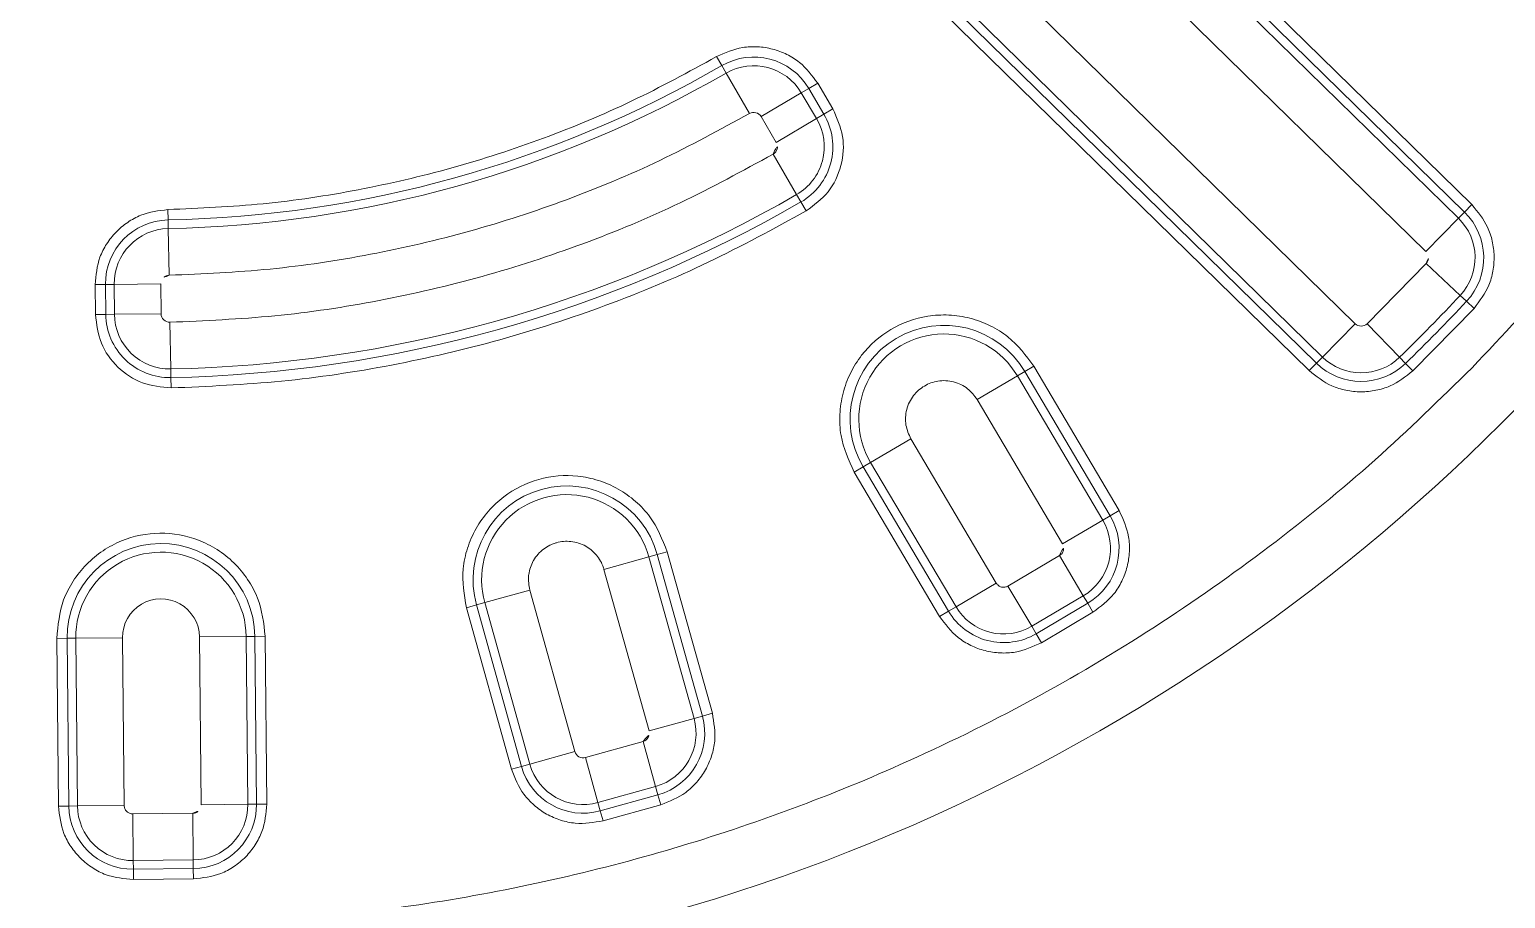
# Model space of a CAD drawing. Header units: metres. Extents: x 859577 to 860336, y 1645916 to 1646650.
# Drawn here: x 859954.9303 to 859955.0787, y 1646453.4674 to 1646453.5548 of the extents above; entities that cross this region are included whole.
import ezdxf

# ---------------------------------------------------------------- set-up
doc = ezdxf.new("R2010")
doc.units = ezdxf.units.M
doc.layers.add('A-ACCESORIOS', color=30, linetype='Continuous', lineweight=20)
doc.layers.add('PISO', color=31, linetype='Continuous', lineweight=15)

# ---------------------------------------------------------------- blocks, each defined once
blk = doc.blocks.new('mu10-3')
at = {"layer": 'A-ACCESORIOS', "linetype": 'Continuous', "ltscale": 20}
for p, q in [((0.6206626465746581, 0.3461626168894441), (0.754646652123597, 0.3461626168894441)), ((0.7546466521228581, 0.3451187811083969), (0.7546466521228581, 0.3461626168894441)), ((0.7546466521228581, 0.3451187811083969), (0.6206626465760792, 0.3451187811083969)), ((0.7546466521228581, 0.3451187811083969), (0.7546466521228581, 0.3442489179575432)), ((0.6206626465760792, 0.3442489179153654), (0.7546466521228581, 0.3442489179153654)), ((0.7546466521228581, 0.3442489179575432), (0.7546466521231991, 0.3395516569487995)), ((0.6206626465715317, 0.3395516569545407), (0.7546466521231991, 0.3395516569487995)), ((0.7601996782150309, 0.3388279050319625), (0.7555037764943222, 0.3387149091555557)), ((0.7555037764942085, 0.3387149091555557), (0.7555037764942085, 0.3302364356063663)), ((0.7610692896448086, 0.3388488301942516), (0.7601996782150309, 0.3388279050319625)), ((0.7610692896446949, 0.3388488301942516), (0.7621128233604963, 0.3388739403890213)), ((0.7621128233603827, 0.3388739403913519), (0.7621128233603827, 0.3300774043721617)), ((0.7601996782149172, 0.3301234397299595), (0.7555037764942085, 0.3302364356063663)), ((0.7610692896446949, 0.3301025145676704), (0.7601996782149172, 0.3301234397299595)), ((0.7610692896448086, 0.3301025145676704), (0.7621128233604963, 0.3300774043729575)), ((0.7546466521231991, 0.3293996878189205), (0.6206626465746581, 0.3293996878189205)), ((0.7546466521228581, 0.3247024268043788), (0.7546466521231991, 0.3293996878189205)), ((0.7546466521228581, 0.3247024268043788), (0.6206626465746581, 0.3247024268043788)), ((0.620662646582332, 0.3238325636532977), (0.7546466521228581, 0.3238325636532977)), ((0.7546466521228581, 0.3238325636532977), (0.7546466521228581, 0.3247024268043788)), ((0.7546466521228581, 0.3238325636532977), (0.7546466521228581, 0.3227887278725348)), ((0.7546466521243929, 0.3227887278725348), (0.6206626465746581, 0.3227887278725348)), ((0.6988450705414948, 0.307854691472869), (0.6991152351215533, 0.3088629594121812)), ((0.6991152351210985, 0.3088629594122949), (0.7020259918282932, 0.3080830245032757)), ((0.6988450705414948, 0.307854691472869), (0.6986199333915692, 0.3070144681901184)), ((0.7017558272482347, 0.3070747565639635), (0.6988450705414948, 0.307854691472869)), ((0.7020259918282932, 0.3080830245032757), (0.7017558272482347, 0.3070747565639635)), ((0.6986199333915692, 0.3070144681901184), (0.6974041927811641, 0.3024772624633556)), ((0.6986199333915692, 0.3070144681901184), (0.7015306900977407, 0.3062345332813265)), ((0.7003149494868808, 0.3016973275547343), (0.7015306900977407, 0.3062345332813265)), ((0.7015306900977407, 0.3062345332813265), (0.7017558272480073, 0.3070747565640204)), ((0.6909933844995635, 0.3033729444191522), (0.6899878272157594, 0.3036530295613034)), ((0.6909933844994498, 0.3033729444191522), (0.6918313489026104, 0.3031395401340546)), ((0.6918313489026104, 0.3031395401340546), (0.6963563566794164, 0.3018791569945165)), ((0.7342879652406396, 0.3027252250658989), (0.734558129820698, 0.3037334930051543)), ((0.7345581298163779, 0.3037334930062912), (0.750857595276841, 0.2993660643991234)), ((0.6974041927811641, 0.3024772624633556), (0.7003149494868808, 0.3016973275547343)), ((0.7340628280778105, 0.3018850015572525), (0.7328470875247035, 0.2973477960443347)), ((0.7342879652406396, 0.3027252250660126), (0.7340628280778105, 0.3018850015573094)), ((0.7340628280778105, 0.3018850015573094), (0.7503622935473686, 0.2975175731769468)), ((0.7505874306974079, 0.2983577964596975), (0.7342879652406396, 0.3027252250658989)), ((0.7054443375636197, 0.2993800008217136), (0.7009190314003035, 0.3006393122078634)), ((0.7062823572234151, 0.299146795009392), (0.7054443375636197, 0.2993800008216567)), ((0.7062823572234151, 0.299146795009392), (0.7072879808152948, 0.2988669480347426)), ((0.7505874306974079, 0.2983577964596407), (0.7503622935473686, 0.2975175731770037)), ((0.7505874306974079, 0.2983577964596407), (0.7508575952774663, 0.2993660643989529)), ((0.7328470875247035, 0.2973477960443347), (0.7491465529373045, 0.2929803674500135)), ((0.7503622935473686, 0.2975175731770037), (0.7491465529373045, 0.2929803674500135)), ((0.7497528068299744, 0.2919303049045539), (0.7481930108996835, 0.2861090672433306)), ((0.7497528068299744, 0.2919303049045539), (0.7542900125568508, 0.2907145642944897)), ((0.7296277422915978, 0.2853330362283941), (0.7308434829021166, 0.2898702419551569)), ((0.7471429483543943, 0.2855028133501492), (0.730843482902003, 0.2898702419551569)), ((0.7542900125569645, 0.2907145642945466), (0.7527302166265599, 0.2848933266329254)), ((0.7535704399094811, 0.2846681894835115), (0.7551302358395446, 0.2904894271444505)), ((0.7542900125569645, 0.2907145642945466), (0.7551302358396583, 0.2904894271443936)), ((0.7561385037790274, 0.2902192625648468), (0.7545787078486228, 0.284398024903453)), ((0.7561385037790274, 0.2902192625648468), (0.755130235839772, 0.2904894271448484)), ((0.7294026051416154, 0.2844928129456434), (0.7296277422915978, 0.2853330362283941)), ((0.7459272077441028, 0.2809656076233864), (0.7296277422915978, 0.2853330362283941)), ((0.7459272077441028, 0.2809656076233864), (0.7471429483543943, 0.2855028133501492)), ((0.7527302166265599, 0.2848933266329254), (0.7481930108997972, 0.2861090672433306)), ((0.7294026051416154, 0.2844928129456434), (0.7291324405615001, 0.2834845450063881)), ((0.7454319060142325, 0.2791171164013235), (0.7291324405275645, 0.283484545015483)), ((0.7294026051416154, 0.2844928129457003), (0.7457020705939499, 0.2801253843406357)), ((0.7535704399092538, 0.2846681894828862), (0.7527302166265599, 0.2848933266329254)), ((0.7535704399092538, 0.2846681894828862), (0.7545787078486228, 0.2843980249027709)), ((0.7457020705939499, 0.2801253843406357), (0.7459272077441028, 0.2809656076233864)), ((0.7457020705939499, 0.2801253843406357), (0.7454319060138914, 0.2791171164013235)), ((0.7207902412623639, 0.2637007272761593), (0.7213121591528875, 0.2646047155798783)), ((0.7213121591491358, 0.2646047155820384), (0.7359258600903331, 0.2561674914097694)), ((0.7203553096161386, 0.2629474034747545), (0.7180066792015509, 0.258879456310126)), ((0.7207902412624776, 0.2637007272762162), (0.7203553096161386, 0.2629474034748114)), ((0.7203553096161386, 0.2629474034748114), (0.7349690106250364, 0.2545101795192295)), ((0.7354039422004348, 0.2552635031057093), (0.7207902412623639, 0.2637007272761593)), ((0.7180066792015509, 0.258879456310126), (0.7326203801175097, 0.2504422321524657)), ((0.7354039422003211, 0.2552635031057662), (0.7349690106249227, 0.2545101795192863)), ((0.7354039422004348, 0.2552635031056525), (0.7359258600909584, 0.2561674914094283)), ((0.662096874021529, 0.253322720109793), (0.6613515345313772, 0.2540535156913961)), ((0.7349690106250364, 0.2545101795192863), (0.7326203801175097, 0.2504422321524657)), ((0.6627179902632747, 0.2527137237917714), (0.662096874021529, 0.253322720109793)), ((0.6627179902632747, 0.2527137237917714), (0.6660720179690998, 0.2494251436745003)), ((0.7117873818525027, 0.2481073173559594), (0.7141360123599156, 0.2521752647227231)), ((0.7287497132943486, 0.2437380405543195), (0.7141360123599156, 0.2521752647227231)), ((0.6627564963733903, 0.2448971731406004), (0.6660779614898047, 0.248218638256958)), ((0.6682087832871275, 0.2460878164595215), (0.6660779614898047, 0.248218638256958)), ((0.7113524502770474, 0.2473539937694227), (0.7117873818526164, 0.2481073173559025)), ((0.7264010827867082, 0.2396700931877831), (0.7117873818525027, 0.2481073173559025)), ((0.7329342002252588, 0.2492710395671907), (0.7299209058795668, 0.2440518606624096)), ((0.7329342002252588, 0.2492710395671907), (0.7370021475919657, 0.2469224090597208)), ((0.7113524502770474, 0.2473539937694227), (0.7108305323866944, 0.2464500054657606)), ((0.7254442333210704, 0.2380127812974138), (0.7108305323562831, 0.2464500054832683)), ((0.7113524502771611, 0.2473539937694795), (0.7259661512113667, 0.2389167696013033)), ((0.7370021475919657, 0.2469224090598345), (0.7339888532461032, 0.2417032301547124)), ((0.7347421768329809, 0.2412682985798824), (0.7377554711785024, 0.2464874774843224)), ((0.7370021475919657, 0.2469224090597777), (0.7377554711785024, 0.2464874774843793)), ((0.738659459482335, 0.2459655595942536), (0.7377554711786161, 0.2464874774846635)), ((0.6621414102407357, 0.244282087007889), (0.6627564963733903, 0.2448971731406004)), ((0.66488731817077, 0.2427663513431639), (0.6627564963733903, 0.2448971731406004)), ((0.66488731817077, 0.2427663513431639), (0.6682087832871275, 0.2460878164595215)), ((0.6727803411447439, 0.2428042994461634), (0.6694270924114676, 0.2460936738503392)), ((0.738659459482335, 0.2459655595942536), (0.7356461651367567, 0.2407463806894157)), ((0.662141410240622, 0.2442820870080027), (0.6614033068814251, 0.2435439836488626)), ((0.6635341286794301, 0.2414131618508009), (0.6614033068814251, 0.2435439836488626)), ((0.662141410240622, 0.2442820870080027), (0.6642722320381722, 0.2421512652105093)), ((0.7264010827867082, 0.2396700931877831), (0.7287497132943486, 0.2437380405543195)), ((0.7339888532461032, 0.2417032301547124), (0.7299209058795668, 0.2440518606624096)), ((0.6642722320381722, 0.2421512652105093), (0.6635341286789185, 0.2414131618513125)), ((0.6642722320381722, 0.2421512652105093), (0.66488731817077, 0.2427663513431639)), ((0.6734013131323877, 0.242195156038008), (0.6727803411447439, 0.2428042994462203)), ((0.6734013131323877, 0.242195156038008), (0.6741464795177308, 0.2414641839481533)), ((0.7347421768325262, 0.241268298579314), (0.7339888532461032, 0.2417032301547124)), ((0.7347421768325262, 0.241268298579314), (0.735646165136302, 0.2407463806887904)), ((0.7259661512113667, 0.2389167696013033), (0.7264010827867082, 0.2396700931877831)), ((0.7259661512113667, 0.2389167696013033), (0.7254442333208999, 0.2380127812975843)), ((0.6976521578221764, 0.2294994250341347), (0.6983902611813733, 0.2302375283933316)), ((0.6983902611783037, 0.2302375283964011), (0.7103222980315422, 0.2183054915431626)), ((0.6970370715654894, 0.2288843387122483), (0.6937156065908425, 0.2255628737670463)), ((0.6976521578221764, 0.2294994250341347), (0.6970370715328613, 0.2288843387448765)), ((0.6970370715328613, 0.2288843387448765), (0.7089691083835987, 0.2169523018942527)), ((0.7095841946728001, 0.217567388183511), (0.6976521578221764, 0.2294994250341347)), ((0.6937156065908425, 0.2255628737670463), (0.7056476434240722, 0.2136308369340441)), ((0.6849201919422967, 0.2167674591479454), (0.6882416570587679, 0.2200889242643029)), ((0.7001736939060947, 0.2081568874168624), (0.6882416570587679, 0.2200889242643029)), ((0.7095841946728001, 0.2175673881834541), (0.710322298031997, 0.2183054915427078)), ((0.6843051058096421, 0.2161523730151771), (0.6849201919422967, 0.2167674591479454)), ((0.696852228789794, 0.2048354223005049), (0.6849201919422967, 0.2167674591479454)), ((0.7089691085401455, 0.2169523020508564), (0.7056476434240722, 0.2136308369340441)), ((0.7095841946728001, 0.2175673881835678), (0.7089691085401455, 0.2169523020508564)), ((0.6843051058096421, 0.2161523730151771), (0.6835670024505589, 0.2154142696560939)), ((0.6954990392980562, 0.2034822328083692), (0.6835670024257752, 0.2154142696808776)), ((0.6843051058096421, 0.2161523730152339), (0.6962371426570257, 0.2042203361677934)), ((0.7056476434232763, 0.2124183291477379), (0.7013862016924577, 0.2081568874168624)), ((0.7056476434232763, 0.2124183291477379), (0.708969108540316, 0.2090968640320625)), ((0.696852228789794, 0.2048354223005049), (0.7001736939060947, 0.2081568874168624)), ((0.7047076668089289, 0.2048354223005617), (0.7013862016925714, 0.2081568874168624)), ((0.7089691085401455, 0.2090968640317783), (0.7047076668089289, 0.2048354223005617)), ((0.7053227529420383, 0.2042203361682482), (0.7095841946729138, 0.2084817778990669)), ((0.7089691085401455, 0.2090968640317215), (0.7095841946729138, 0.2084817778990669)), ((0.7103222980322812, 0.2077436745401542), (0.7095841946730275, 0.2084817778992942)), ((0.7103222980322812, 0.2077436745401542), (0.7060608563011215, 0.2034822328091082)), ((0.6962371426571394, 0.2042203361678503), (0.696852228789794, 0.2048354223005049)), ((0.7053227529416404, 0.2042203361677934), (0.7047076668089289, 0.2048354223005617)), ((0.6962371426570257, 0.2042203361677934), (0.6954990392978289, 0.2034822328085966)), ((0.7053227529415267, 0.2042203361677934), (0.7060608563006667, 0.2034822328085966))]:
    blk.add_line(p, q, dxfattribs=at)
for centre, radius in [((0, 0), 0.6689513447619461), ((0.5793288584596894, 0.334475672380961), 0.1928508381295695)]:
    blk.add_circle(centre, radius, dxfattribs=at)
for centre, radius, start, end in [((0.7546466521228581, 0.3386942844650775), 0.006424496643328862, 1.378422738957648, 90), ((0.7546466521228581, 0.3386942844650775), 0.005554633492495462, 1.378422738957648, 90), ((0.7546466521235402, 0.3386942844643954), 0.0008573724843858186, 1.378422783498711, 90.00000002232923), ((0.5793288584596894, 0.334475672380961), 0.1809231753204162, 358.6215772611075, 1.378422738892492), ((0.5793288584596894, 0.334475672380961), 0.1817930384712023, 358.6215772611075, 1.378422738892492), ((0.7546466521235402, 0.3302570602975266), 0.0008573724786045752, 269.999999978511, 358.6215772177947), ((0.7546466521228581, 0.3302570602968444), 0.005554633492457064, 270, 358.6215772611075), ((0.7546466521228581, 0.3302570602968444), 0.006424496643352167, 270, 358.6215772610423), ((0.6971822884551102, 0.3016491042441771), 0.006424496643353456, 75.0000000006194, 164.4355004288236), ((0.6971822884551102, 0.3016491042441771), 0.005554633492526368, 75.00000000002214, 164.4355004288844), ((0.7000930451613385, 0.3008691693353285), 0.005554633492476411, 344.4490705536586, 75.0000000002284), ((0.7000930451613385, 0.3008691693353285), 0.006424496643325723, 344.4490705573535, 74.99999999894294), ((0.5793288584596894, 0.334475672380961), 0.1159152537950906, 315.5644995710717, 344.4355004288844), ((0.5793288584596894, 0.334475672380961), 0.1167851169459319, 315.5644995710717, 344.4355004288844), ((0.7318452851932875, 0.2936090190052028), 0.009437790989215144, 75.00000002780882, 254.9999999998199), ((0.697182288455167, 0.301649104244234), 0.0008573724780548588, 75.00000000302977, 164.435500435116), ((0.7000930451605996, 0.3008691693366927), 0.0008573724790102815, 344.4490704793043, 74.99999996353337), ((0.7318452851932875, 0.2936090190052028), 0.00856792783828871, 74.99999972209358, 254.9999999998199), ((0.5793288584596894, 0.334475672380961), 0.1309076782767652, 315.550929446569, 344.4490705534729), ((0.5793288584596894, 0.334475672380961), 0.1317775414275665, 315.550929446569, 344.4490705534729), ((0.7489246486109096, 0.2921522092309488), 0.006424496643329589, 345.000000003499, 75.0000000002284), ((0.7489246486109096, 0.2921522092309488), 0.005554633492557189, 345.0000000003523, 75.00000000002214), ((0.7489246486114212, 0.2921522092300393), 0.0008573724786476107, 345.0000000247412, 75.00000002500744), ((0.7473648526806187, 0.2863309715693845), 0.006424496643359477, 254.999999999146, 344.9999999997559), ((0.7473648526806187, 0.2863309715693845), 0.005554633492498083, 254.9999999989429, 344.9999999998807), ((0.7160713457718089, 0.2555273605216826), 0.009437790989212295, 60.00000002766789, 239.9999999997631), ((0.7160713457718089, 0.2555273605216826), 0.00856792783829923, 59.99999972198118, 239.9999999997631), ((0.7321916938788036, 0.2496997258060105), 0.006424496643355809, 330.0000000035278, 59.99999999962014), ((0.7321916938788036, 0.2496997258060105), 0.005554633492542957, 330.0000000007479, 59.99999999999664), ((0.6666842153829862, 0.2488248921501395), 0.006424496643351562, 135.5644995710718, 224.9999999988139), ((0.6666842153829862, 0.2488248921501395), 0.005554633492511683, 135.5644995710718, 225.000000000138), ((0.6666842153829862, 0.2488248921500258), 0.0008573724780822284, 135.5644995641809, 224.9999999965777), ((0.7321916938785762, 0.249699725806579), 0.0008573724783844127, 329.999999984788, 59.99999998553928), ((0.6688150371805364, 0.2466940703527598), 0.0008573724780631557, 224.9999999963038, 315.5509294405902), ((0.7291783995341916, 0.2444805469012863), 0.0008573724788647246, 239.9999999689473, 329.9999999707975), ((0.668815037180309, 0.2466940703527598), 0.006424496643351625, 225.000000000138, 315.550929446569), ((0.668815037180309, 0.2466940703527598), 0.005554633492461792, 224.99999999959, 315.550929446569), ((0.7291783995329411, 0.2444805469010021), 0.006424496643344038, 240.0000000004592, 330.0000000001731), ((0.7291783995329411, 0.2444805469010021), 0.005554633492531001, 240.0000000004592, 329.9999999999397), ((0.6909786318174724, 0.2228258990230643), 0.009437790989218642, 45.00000002756191, 225.000000000138), ((0.6909786318174724, 0.2228258990230643), 0.00856792783828502, 44.99999972160346, 225.000000000138), ((0.6909786318174724, 0.2228258990230643), 0.003870666823774965, 44.99999969180767, 225.000000000138), ((0.7050413895305496, 0.2130245830412605), 0.005554633492502236, 315.000000000456, 44.99999999986183), ((0.7050413895305496, 0.2130245830412605), 0.006424496643344778, 315.0000000032379, 44.99999999986183), ((0.7050413895305496, 0.2130245830396689), 0.0008573724790754553, 315.0000000408408, 45.00000003787461), ((0.7007799477993899, 0.2087631413101008), 0.005554633492495696, 224.9999999998617, 315.0000000001381), ((0.7007799477993899, 0.2087631413101008), 0.006424496643362705, 225.000000000138, 314.9999999992699)]:
    blk.add_arc(centre, radius, start, end, dxfattribs=at)
for points, knots in [([(0.7661531078977077, 0.334475672380961), (0.7660597649335728, 0.3389579098115973), (0.7658707142508661, 0.3480359378571052), (0.764315601502858, 0.3617446609281387), (0.7617560783821773, 0.3756184121243109), (0.758049925344153, 0.3895422650421665), (0.7534568840139286, 0.402625824321774), (0.7481685360512529, 0.4147807507006291), (0.7423827576672579, 0.4259636208370239), (0.7357967403454495, 0.4368245220445601), (0.7284343372838293, 0.4472846866630107), (0.7203282375558047, 0.457267358311924), (0.711538392174873, 0.4666849346362483), (0.7021208168537783, 0.4754747793745651), (0.6921381952682282, 0.4835809393905492), (0.6816780259272832, 0.4909433503642617), (0.670817122728522, 0.4975293507129663), (0.6596342876056838, 0.5033152654511355), (0.6474793053045005, 0.5086033677875434), (0.6343957613722182, 0.5131975671167197), (0.6204721153860646, 0.5168993518278171), (0.6065982770719529, 0.5194746944231383), (0.5928893582103001, 0.5209731212027009), (0.5793289925059071, 0.5214612744156852), (0.565768695027657, 0.5209731242283056), (0.5520599709177532, 0.5194747627919583), (0.5381861186744459, 0.5168994793903039), (0.5242622658120695, 0.5131976860672012), (0.511178706516489, 0.5086034844312621), (0.4990237801414992, 0.503315403704164), (0.4878409100035128, 0.4975295570253593), (0.476980008798364, 0.4909435582277979), (0.4665198441733764, 0.4835811501362741), (0.4565371725501564, 0.4754750517659545), (0.4471195961281182, 0.4666852060199176), (0.4383297517542815, 0.4572676307963093), (0.4302235903809333, 0.4472850091846112), (0.422861184437636, 0.4368248398499759), (0.4162751655620696, 0.4259639366487136), (0.4104893191297379, 0.4147811015266143), (0.4052009495104585, 0.4026261192242373), (0.4006079106233642, 0.3895425752995152), (0.3969017656707479, 0.3756189292869863), (0.3943421731929106, 0.3617451246826704), (0.3927869927163101, 0.3480362060761308), (0.3925979482301614, 0.3389579760933543), (0.3925046090216142, 0.334475672380961)], [0, 0, 0, 0, 0.02291043124393886, 0.04640127627856694, 0.07043889536440057, 0.0949825248686007, 0.1199870078134521, 0.1412571413465029, 0.1627018157893434, 0.1843088610492794, 0.2061448528974916, 0.2280462251742266, 0.2499999996147194, 0.2719527910396049, 0.2938541685496897, 0.3156911381893611, 0.3372972159685446, 0.3587419054823087, 0.380012991450622, 0.4050168025324467, 0.4295600826501582, 0.4535976939681216, 0.4770894055705903, 0.4999999997767687, 0.5229099078263221, 0.5464012767191547, 0.5704388958051742, 0.5949825253142078, 0.6199870082600593, 0.6412571417913684, 0.6627018162343635, 0.6843088614958871, 0.7061448533414496, 0.7280462256163861, 0.7500000000613232, 0.771952791484074, 0.7938541689949458, 0.8156911386359668, 0.8372972164167378, 0.8587419059311828, 0.8800129918972293, 0.905016802977831, 0.9295600830954693, 0.9535976944176973, 0.9770892313843614, 1, 1, 1, 1]), ([(0.754646652123597, 0.3461626168894441), (0.7555729540221705, 0.346065699223459), (0.7569967590853253, 0.3459167285004696), (0.7587148605908851, 0.3450121364338088), (0.7599009405471975, 0.3440765259617251), (0.7608648122497925, 0.3429132959932417), (0.7618104726709021, 0.3412174522628106), (0.7619936509047989, 0.3397976428147444), (0.7621128233603827, 0.3388739403913519)], [0, 0, 0, 0, 0.2397864522107689, 0.3685722389896156, 0.4999999999999735, 0.6314277610103367, 0.7602135477891906, 1, 1, 1, 1]), ([(0.3925046090216142, 0.334475672380961), (0.3925979519857492, 0.3299934349502678), (0.3927870026683991, 0.3209154069048168), (0.3943421154163502, 0.3072066838337832), (0.3969016385371447, 0.2933329326376111), (0.4006077915751121, 0.2794090797198123), (0.4052008329052796, 0.266325520440148), (0.4104891808681828, 0.2541705940612928), (0.416274959252064, 0.2429877239248981), (0.4228609765737588, 0.2321268227173618), (0.4302233796354926, 0.2216666580989681), (0.4383294793634036, 0.211683986449998), (0.4471193247444489, 0.2022664101256737), (0.45653690006543, 0.1934765653873569), (0.4665195216509801, 0.1853704053713727), (0.4769796909920387, 0.1780079943976602), (0.4878405941907999, 0.1714219940489556), (0.4990234293136382, 0.1656360793107297), (0.5111784116149352, 0.1603479769743785), (0.5242619555471038, 0.1557537776452591), (0.5381856015332573, 0.1520519929341049), (0.5520594398473122, 0.1494766503387837), (0.5657683587089082, 0.1479782235592211), (0.5793287244134149, 0.1474900703461799), (0.5928890218915512, 0.1479782205336164), (0.6065977460015688, 0.1494765819699637), (0.6204715982448761, 0.1520518653716181), (0.6343954511072525, 0.1557536586947208), (0.6474790104027761, 0.1603478603306598), (0.6596339367779365, 0.1656359410577579), (0.670816806915866, 0.1714217877365058), (0.6816777081210716, 0.1780077865341241), (0.6921378727459455, 0.1853701946256479), (0.7021205443691656, 0.1934762929959675), (0.7115381207912037, 0.2022661387420044), (0.7203279651651542, 0.2116837139656695), (0.7284341265384455, 0.2216663355773107), (0.735796532481686, 0.2321265049119461), (0.7423825513571956, 0.2429874081132084), (0.7481683977895841, 0.2541702432353077), (0.7534567674089772, 0.2663252255376847), (0.7580498062959009, 0.2794087694624068), (0.7617559512485741, 0.2933324154749357), (0.7643155437264113, 0.3072062200792516), (0.7658707242030118, 0.3209151386857911), (0.7660597686891606, 0.3299933686685677), (0.7661531078977077, 0.334475672380961)], [0, 0, 0, 0, 0.02291043124393886, 0.04640127627856694, 0.07043889536440062, 0.09498252486860066, 0.119987007813452, 0.1412571413465029, 0.1627018157893435, 0.1843088610492794, 0.2061448528974916, 0.2280462251742267, 0.2499999996147193, 0.271952791039605, 0.2938541685496897, 0.3156911381893611, 0.3372972159685446, 0.3587419054823087, 0.3800129914506221, 0.4050168025324468, 0.4295600826501583, 0.4535976939681218, 0.4770894055705904, 0.4999999997767688, 0.5229099078263222, 0.5464012767191548, 0.5704388958051742, 0.5949825253142079, 0.6199870082600594, 0.6412571417913686, 0.6627018162343636, 0.6843088614958872, 0.7061448533414497, 0.7280462256163861, 0.7500000000613232, 0.771952791484074, 0.7938541689949457, 0.8156911386359667, 0.8372972164167377, 0.8587419059311827, 0.8800129918972291, 0.905016802977831, 0.9295600830954693, 0.9535976944176973, 0.9770892313843614, 1, 1, 1, 1]), ([(0.7621128233603827, 0.3300774043721617), (0.7619936509049126, 0.3291537019486555), (0.7618104726713568, 0.3277338925004756), (0.7608648122504746, 0.3260380487697034), (0.759900940548107, 0.3248748188009927), (0.7587148605917378, 0.3239392083286816), (0.7569967590861779, 0.3230346162616797), (0.7555729540229663, 0.3228856455385767), (0.7546466521243929, 0.3227887278725348)], [0, 0, 0, 0, 0.2397864522094356, 0.3685722389887747, 0.4999999999999826, 0.6314277610112062, 0.7602135477905443, 1, 1, 1, 1]), ([(0.6899878272159867, 0.3036530295618718), (0.6903334444018014, 0.3045264161120258), (0.6908649379914209, 0.305869518745908), (0.6922157888948846, 0.3072894472637131), (0.6934530356359687, 0.308182476600166), (0.6948511349020805, 0.3087937043288775), (0.6967606931610817, 0.3092348192965346), (0.6981874501833545, 0.3090094872743521), (0.6991152351210985, 0.3088629594122949)], [0, 0, 0, 0, 0.2395925132936429, 0.3684477802023329, 0.4999999999998688, 0.6315522197974204, 0.7604074867061615, 1, 1, 1, 1]), ([(0.6613515345301835, 0.2540535156901456), (0.6635384523916628, 0.2563943508557145), (0.667921867236771, 0.261086274496563), (0.6737312152525874, 0.2688057971577109), (0.6789325014692622, 0.2769692601323186), (0.6834016634952604, 0.2855555213039338), (0.687182395538116, 0.2944462847781892), (0.6890540467081223, 0.3005885889313049), (0.6899878272159867, 0.3036530295618718)], [0, 0, 0, 0, 0.1659813470149576, 0.3326897243539424, 0.4999999912393851, 0.6673002404265884, 0.8340136477137559, 1, 1, 1, 1]), ([(0.7291324405275645, 0.283484545015483), (0.7278951482659295, 0.283961029088232), (0.7259917998963488, 0.2846940128878259), (0.7239722566227442, 0.2865882887152793), (0.7227026179842255, 0.2883289854630675), (0.7218221377617624, 0.2903033732532663), (0.7212307504067894, 0.292988210458077), (0.7214762710734703, 0.2963873879787684), (0.722963232707059, 0.2994539223932975), (0.7248178077874741, 0.3014833659355531), (0.7265675199258794, 0.302752995803246), (0.728537407616443, 0.303625664082972), (0.7312335213107986, 0.3042563834277985), (0.7332483612499914, 0.3039394918288849), (0.7345581298163779, 0.3037334930062912)], [0, 0, 0, 0, 0.1197284222119017, 0.1841803301285536, 0.2500000000002023, 0.3158196698718516, 0.3802715777885028, 0.5000000000004058, 0.619728422212197, 0.6841803301287149, 0.7500000000002026, 0.8158196698716903, 0.8802715777882082, 1, 1, 1, 1]), ([(0.6660720179690998, 0.2494251436745003), (0.6683848691478147, 0.2519007564089293), (0.6730207097887728, 0.2568628336196639), (0.6791643012746817, 0.2650266937695847), (0.6846649844172816, 0.2736600538484595), (0.6893913131787599, 0.2827403815391563), (0.6933895243972756, 0.2921428587288801), (0.6953688554699511, 0.2986384593751836), (0.6963563566794164, 0.3018791569945165)], [0, 0, 0, 0, 0.165985947297084, 0.3326994868410664, 0.5000000082840088, 0.667310002290265, 0.8340187856011088, 1, 1, 1, 1]), ([(0.7009190314001899, 0.3006393122078634), (0.6998928469117232, 0.2972690325359508), (0.6978359688433216, 0.2905136640627575), (0.6936792513412229, 0.2807356008147508), (0.6887646768736886, 0.2712926510249076), (0.683044182771539, 0.2623151052378603), (0.6766544032710726, 0.2538263198055688), (0.6718326726414716, 0.248667452756024), (0.6694270924114676, 0.2460936738503392)], [0, 0, 0, 0, 0.1659843794625095, 0.3326981002172604, 0.5000000079808624, 0.667311024604001, 0.8340201717160605, 1, 1, 1, 1]), ([(0.7072879808154084, 0.2988669480351973), (0.7062080633074288, 0.2953202353548932), (0.7040434801940023, 0.2882112160833685), (0.6996691373773274, 0.277920931652659), (0.6944971731199985, 0.2679834370451317), (0.6884769793999226, 0.2585355618616632), (0.6817525901581689, 0.2496020584972598), (0.6766781393840233, 0.2441728390501794), (0.6741464795173897, 0.2414641839478691)], [0, 0, 0, 0, 0.1659797180059378, 0.3326892027453982, 0.4999999924162992, 0.6673021266179083, 0.8340159573470838, 0.9999999999999999, 0.9999999999999999, 0.9999999999999999, 0.9999999999999999]), ([(0.750857595276841, 0.2993660643991234), (0.7517392514330936, 0.2990265442149393), (0.7530955185491166, 0.2985042543654117), (0.7545339862458036, 0.2971546828853207), (0.7554402248492238, 0.2959139789267056), (0.7560615866943863, 0.2945088012949668), (0.7565111160324705, 0.2925882659873196), (0.7562852987524025, 0.2911525592855924), (0.7561385037790274, 0.2902192625648468)], [0, 0, 0, 0, 0.2394568443944341, 0.3683606602381883, 0.5000000000002527, 0.6316393397622685, 0.7605431556059081, 1, 1, 1, 1]), ([(0.730843482902003, 0.2898702419551569), (0.7303868097926056, 0.2900464304523211), (0.7296815636830161, 0.2903185205963155), (0.7289347658705765, 0.2910176165020744), (0.7284701229968391, 0.2916600629072263), (0.7281433392010399, 0.2923851773117008), (0.7279261299017321, 0.2933772470499321), (0.7280157632699229, 0.2946351373975631), (0.7285671790097012, 0.2957695124479756), (0.7292513913790231, 0.2965200224671207), (0.7298971588706422, 0.2969846598610957), (0.7306206168439644, 0.2973085642549336), (0.7316169107768928, 0.2975405081282929), (0.7323635022465282, 0.2974235516056751), (0.7328470874844584, 0.2973477960550781)], [0, 0, 0, 0, 0.1197214725453765, 0.1848873975501757, 0.2500000240028508, 0.3151659249980384, 0.3802785274597928, 0.500000000005161, 0.6197214725495612, 0.6848873975540571, 0.7500000240040574, 0.8151659249979364, 0.8802785274572389, 1, 1, 1, 1]), ([(0.7481930108996835, 0.2861090672432738), (0.7481539814555731, 0.286007904939936), (0.7480936772420819, 0.2858515995336006), (0.7479388079024716, 0.285686255371786), (0.7477963731059845, 0.28558312745389), (0.7476360016848957, 0.2855114884610543), (0.7474153745710623, 0.2854601318134087), (0.7472500726763087, 0.2854860299776192), (0.7471429483543943, 0.2855028133501492)], [0, 0, 0, 0, 0.2394429600874224, 0.3699622084902545, 0.5000002166970448, 0.6305192480159786, 0.7605570399125681, 1, 1, 1, 1]), ([(0.7545787078486228, 0.284398024903453), (0.7542391876645524, 0.2835163687472573), (0.7537168978149111, 0.2821601016310638), (0.7523673263348769, 0.2807216339344905), (0.7511266223760913, 0.2798153953310702), (0.7497214447445231, 0.2791940334858509), (0.7478009094367053, 0.2787445041478804), (0.7463652027349781, 0.2789703214279484), (0.7454319060142325, 0.2791171164013235)], [0, 0, 0, 0, 0.2394568443936279, 0.3683606602373604, 0.4999999999995985, 0.6316393397618856, 0.7605431556058073, 1, 1, 1, 1]), ([(0.7108305323562831, 0.2464500054832683), (0.7097587229588953, 0.2472304885566814), (0.7081099397793196, 0.2484311193463782), (0.7066494854347525, 0.250783545551883), (0.7058736341538747, 0.2527935361563323), (0.7055341647300679, 0.2549285333644207), (0.7056578154121098, 0.2576749492704948), (0.7067747420448995, 0.2608947572013562), (0.7090047141984428, 0.2634719479994487), (0.7113213548050794, 0.264952240578566), (0.7133400513381503, 0.2657257500327432), (0.7154686799041201, 0.2660588384107996), (0.7182361679306837, 0.2659702609432202), (0.7201003362829965, 0.2651426882146097), (0.7213121591491358, 0.2646047155820384)], [0, 0, 0, 0, 0.1197284222118752, 0.184180330128523, 0.2500000000001691, 0.3158196698718157, 0.3802715777884613, 0.5000000000003376, 0.6197284222121214, 0.6841803301286544, 0.7500000000001662, 0.8158196698716811, 0.8802715777882156, 0.9999999999999999, 0.9999999999999999, 0.9999999999999999, 0.9999999999999999]), ([(0.7141360123599156, 0.2521752647227231), (0.7137369480115581, 0.2524595566193284), (0.7133338843954107, 0.252746697578857), (0.7130105996681095, 0.2531578401649313), (0.7126914268031896, 0.253573222854925), (0.7124513598474209, 0.2540709997904287), (0.7121963316607207, 0.2550461480225295), (0.7121552495266315, 0.2558380042582371), (0.7123388977868785, 0.256583579142216), (0.7124598459565163, 0.2569268357466967), (0.7125354410189289, 0.2571112535929387), (0.7126379265678224, 0.2573178845514121), (0.7129319110439383, 0.2578471233690607), (0.713464428969985, 0.2584634351106843), (0.7143191118871073, 0.2590102498922988), (0.7148197106296266, 0.2592001885566333), (0.7151114850203157, 0.2592772188697836), (0.7156195163398706, 0.2594053220859678), (0.7164047703883512, 0.2594373837472403), (0.7171271656490603, 0.2592599713033223), (0.7174702300127365, 0.2591388963075474), (0.7176963069711633, 0.2590478725308571), (0.7178992520804286, 0.2589377491214577), (0.7180066791834747, 0.2588794563205283)], [0, 0, 0, 0, 0.11976909818953, 0.1209693775348989, 0.129547429252355, 0.2495951373414041, 0.2532237944963444, 0.379305348290905, 0.4394880279270321, 0.4425973361998731, 0.4694610440060604, 0.4887889034824218, 0.4996961483297048, 0.6194652465182462, 0.6846570947697109, 0.7497956232616962, 0.75092519111768, 0.7594123251357712, 0.8796187211365226, 0.9397605337360087, 0.9428410509511289, 0.969743442755461, 1, 1, 1, 1]), ([(0.7359258600903331, 0.2561674914097694), (0.7366896002516796, 0.2556113506908559), (0.7378644751262868, 0.2547558296764691), (0.7389046334228624, 0.2530799408938265), (0.7394588748808246, 0.251646961087431), (0.7396953776018336, 0.2501288434429512), (0.7396325184847683, 0.2481574020349626), (0.7390428075043474, 0.2468290616656077), (0.738659459482335, 0.2459655595942536)], [0, 0, 0, 0, 0.2394568443934624, 0.3683606602370899, 0.499999999999274, 0.6316393397615748, 0.7605431556055402, 1, 1, 1, 1]), ([(0.6614033068814251, 0.2435439836488626), (0.6608125175615669, 0.2442742050431548), (0.6599039957949913, 0.2453971468582949), (0.6593312334333064, 0.2472714303042949), (0.6591615225406713, 0.2487878336498852), (0.6593162852617525, 0.250305835426559), (0.659870553977612, 0.2521856708845576), (0.6607679681835634, 0.2533175091521116), (0.6613515345301835, 0.2540535156901456)], [0, 0, 0, 0, 0.2395925132970443, 0.3684477802057285, 0.5000000000024171, 0.6315522197987021, 0.7604074867062773, 1, 1, 1, 1]), ([(0.7356461651367567, 0.2407463806894157), (0.7350900244177296, 0.239982640528126), (0.7342345034033428, 0.2388077656534051), (0.7325586146206433, 0.2377676073567727), (0.7311256348142479, 0.2372133658987536), (0.7296075171698249, 0.2369768631778015), (0.7276360757617795, 0.2370397222950373), (0.7263077353924245, 0.2376294332754583), (0.7254442333210704, 0.2380127812974138)], [0, 0, 0, 0, 0.2394568443941358, 0.3683606602380415, 0.5000000000003438, 0.6316393397626003, 0.7605431556063429, 1, 1, 1, 1]), ([(0.6835670024257752, 0.2154142696808776), (0.682733717931626, 0.2164455631232158), (0.6814518617909471, 0.2180320198989421), (0.6806500239256934, 0.2206822825241375), (0.680420832985078, 0.2228245894472707), (0.6806455086399978, 0.2249746995416899), (0.6814757707695094, 0.2275955304436366), (0.6833879866643429, 0.2304165441952364), (0.6862090004207175, 0.2323287600830213), (0.6888298313246537, 0.2331590222059958), (0.690979941419755, 0.2333836978555723), (0.6931222483423198, 0.2331545069095569), (0.6957725109653552, 0.2323526690376525), (0.6973589677378982, 0.2310708128931083), (0.6983902611783037, 0.2302375283964011)], [0, 0, 0, 0, 0.119728422211808, 0.1841803301284207, 0.2500000000000319, 0.3158196698716448, 0.3802715777882566, 0.5000000000000628, 0.6197284222118543, 0.6841803301284456, 0.7500000000000334, 0.8158196698716158, 0.880271577788209, 1, 1, 1, 1]), ([(0.7103222980315422, 0.2183054915431626), (0.7109160745679901, 0.2175706303605125), (0.7118294914201897, 0.2164401805246143), (0.7124004552478027, 0.2145521834903548), (0.7125649289209832, 0.2130245830418289), (0.7124004552481438, 0.2114969825933599), (0.7118294914205876, 0.2096089855589867), (0.7109160745687291, 0.2084785357229748), (0.7103222980322812, 0.2077436745401542)], [0, 0, 0, 0, 0.2394568443937687, 0.3683606602374872, 0.4999999999996736, 0.631639339761918, 0.7605431556057847, 0.9999999999999999, 0.9999999999999999, 0.9999999999999999, 0.9999999999999999]), ([(0.7013862016924577, 0.2081568874168624), (0.701301820050503, 0.2080887930143831), (0.7011714423665012, 0.2079835806684969), (0.7009546495033305, 0.2079178230937941), (0.7007797333922667, 0.2078997290953453), (0.7006050281711964, 0.2079178736181007), (0.7003882811619633, 0.2079837110135827), (0.7002580746039371, 0.2080887904290307), (0.7001736939060947, 0.2081568874168624)], [0, 0, 0, 0, 0.2394429600845683, 0.3699622084922863, 0.5000002166968788, 0.630519248013625, 0.7605570399154317, 1, 1, 1, 1]), ([(0.7060608563011215, 0.2034822328091082), (0.7053259951185282, 0.2028884562726034), (0.7041955452825164, 0.2019750394204607), (0.7023075482484273, 0.201404075592734), (0.7007799477998446, 0.2012396019196103), (0.6992523473513188, 0.2014040755925635), (0.6973643503168887, 0.2019750394199491), (0.6962339004809905, 0.2028884562719782), (0.6954990392980562, 0.2034822328083692)], [0, 0, 0, 0, 0.2394568443925395, 0.3683606602360026, 0.4999999999982233, 0.6316393397607268, 0.7605431556050127, 1, 1, 1, 1])]:
    blk.add_open_spline(points, degree=3, knots=knots, dxfattribs=at)
for points in [[(0.7020259918282932, 0.3080830245032757), (0.7029476448112746, 0.3077183900044247), (0.7047909507770669, 0.3069891210067794), (0.7067324518766327, 0.3046599891204096), (0.7077513753842481, 0.3018041045378936), (0.7074424456716315, 0.2998460002027628), (0.7072879808154084, 0.2988669480351973)], [(0.6741464795173897, 0.2414641839478691), (0.6733758278967912, 0.2408408873745884), (0.671834524655651, 0.2395942942279703), (0.6688517943030661, 0.2390487655787865), (0.6658639563711404, 0.2395655889091017), (0.6643107379100002, 0.2407973042035678), (0.6635341286794301, 0.2414131618508009)]]:
    blk.add_open_spline(points, degree=3, dxfattribs=at)

msp = doc.modelspace()

# ---------------------------------------------------------------- linework, layer by layer
at = {"layer": 'PISO'}
msp.add_circle((859954.2940526693, 1646453.818140181), 0.9231527500999477, dxfattribs=at)

# ---------------------------------------------------------------- block references
at = {"layer": 'A-ACCESORIOS', "rotation": 315.5821386310157}
msp.add_blockref('mu10-3', (859954.2940526693, 1646453.818140181), dxfattribs=at)

doc.saveas('drawing.dxf')
